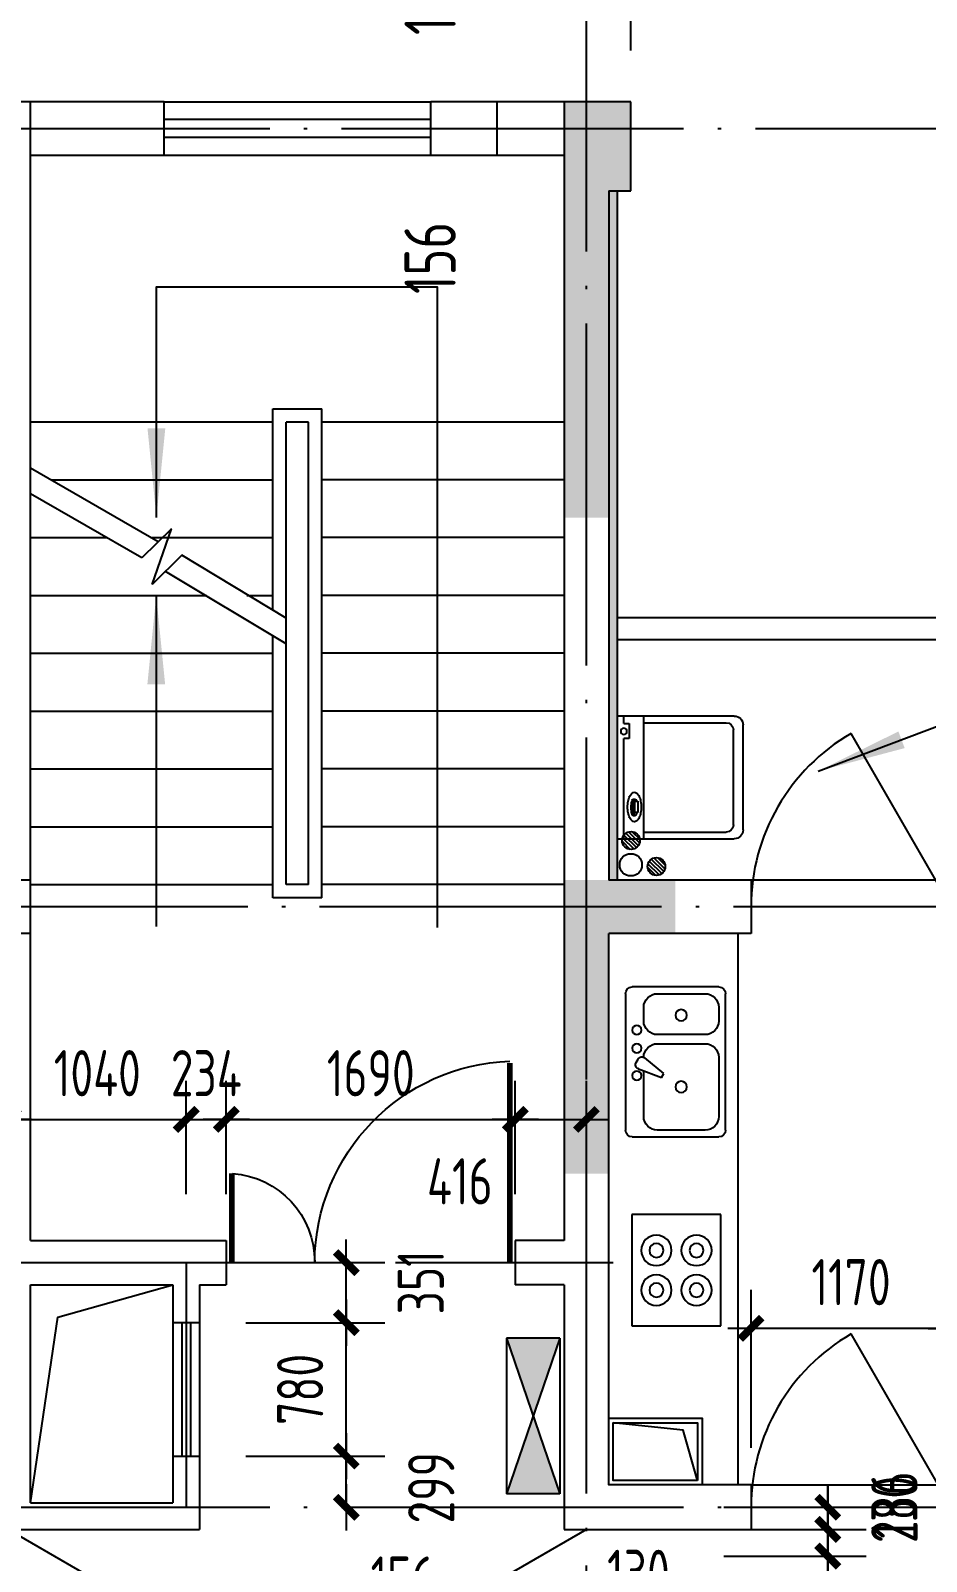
# Model space of a CAD drawing. Extents: x -726032 to 135930, y -151624 to 587044.
# Drawn here: x -559677 to -554440, y 563953 to 572902 of the extents above; entities that cross this region are included whole.
import ezdxf
from ezdxf.enums import TextEntityAlignment as Align

# ---------------------------------------------------------------- set-up
doc = ezdxf.new("R2010")
doc.units = 0
doc.header["$LTSCALE"] = 1000
doc.header["$MEASUREMENT"] = 0
doc.linetypes.add('DOTE', pattern=[2.42, 2, -0.2, 0.02, -0.2])
doc.layers.get('0').update_dxf_attribs({"linetype": 'CONTINUOUS'})
doc.layers.get('DEFPOINTS').update_dxf_attribs({"color": 1, "linetype": 'CONTINUOUS'})
for name, color, linetype in [('COLUMN', 170, 'CONTINUOUS'), ('DOTE', 8, 'DOTE'), ('GROUND', 45, 'CONTINUOUS'), ('JIAJU', 252, 'CONTINUOUS'), ('LVTRY', 6, 'CONTINUOUS'), ('PUB_DIM', 245, 'CONTINUOUS'), ('ROOF', 4, 'CONTINUOUS'), ('STAIR', 42, 'CONTINUOUS'), ('TOTHER', 7, 'CONTINUOUS'), ('WALL', 255, 'CONTINUOUS'), ('WINDOW', 155, 'CONTINUOUS'), ('WINDOW_TEXT', 7, 'CONTINUOUS'), ('雨水管', 20, 'CONTINUOUS')]:
    doc.layers.add(name, color=color, linetype=linetype)
doc.styles.add('DIM_FONT', font='isocp.shx', dxfattribs={"width": 0.8})
doc.styles.add('SIMPLEX', font='SIMPLEX.SHX')
doc.dimstyles.new('AXIS', dxfattribs={"dimtxt": 300, "dimasz": 1, "dimexe": 250, "dimexo": 300, "dimgap": 150, "dimtad": 1, "dimdec": 0, "dimzin": 0, "dimdsep": 46, "dimtxsty": 'DIM_FONT', "dimcen": 0.09, "dimse1": 1, "dimse2": 1, "dimclrt": 142, "dimadec": 0, "dimazin": 0, "dimtfac": 1, "dimtdec": 0, "dimtix": 1, "dimtmove": 2, "dimatfit": 3, "dimfxl": 1, "dimtolj": 1, "dimtzin": 0, "dimarcsym": 0})
doc.dimstyles.new('DIMA', dxfattribs={"dimtxt": 300, "dimasz": 1, "dimexe": 250, "dimexo": 300, "dimgap": 150, "dimtad": 1, "dimdec": 0, "dimzin": 0, "dimdsep": 46, "dimtxsty": 'DIM_FONT', "dimcen": 0.09, "dimse1": 1, "dimclrt": 142, "dimadec": 0, "dimazin": 0, "dimtfac": 1, "dimtdec": 0, "dimtix": 1, "dimtmove": 2, "dimatfit": 3, "dimfxl": 1, "dimtolj": 1, "dimtzin": 0, "dimarcsym": 0})
doc.dimstyles.new('DIMN', dxfattribs={"dimtxt": 300, "dimasz": 1, "dimexe": 250, "dimexo": 300, "dimgap": 150, "dimtad": 1, "dimdec": 0, "dimzin": 0, "dimdsep": 46, "dimtxsty": 'DIM_FONT', "dimcen": 0.09, "dimclrt": 142, "dimadec": 0, "dimazin": 0, "dimtfac": 1, "dimtdec": 0, "dimtix": 1, "dimtmove": 2, "dimatfit": 3, "dimfxl": 1, "dimtolj": 1, "dimtzin": 0, "dimarcsym": 0})

# ---------------------------------------------------------------- blocks, each defined once
blk = doc.blocks.new('_DBLK')
blk.add_line((-0.5, 0), (0, -0.866))
blk.add_arc((-0.5, 0), 1, 300, 0)
at = {"layer": 'WINDOW_TEXT', "style": 'SIMPLEX', "flags": 9}
blk.add_attdef('A', text='', height=1, dxfattribs=at).set_placement((0, 1.5), align=Align.MIDDLE)
blk = doc.blocks.new('_DIMX')
blk.add_line((-150, 0), (150, 0))
at = {"const_width": 50}
blk.add_lwpolyline([(-70, -70), (70, 70)], dxfattribs=at)
blk = doc.blocks.new('*D1728')
at = {"layer": 'DEFPOINTS', "color": 0, "transparency": 16777216}
for p in [(-555893.2, 564269.5), (-555016.5, 564269.5), (-555893.2, 563983.5)]:
    blk.add_point(p, dxfattribs=at)
at = {"layer": 'PUB_DIM', "color": 0, "lineweight": -2, "transparency": 16777216}
for p, q in [((-555623.2, 564269.5), (-554791.5, 564269.5)), ((-555016.5, 563984.4), (-555016.5, 564268.6))]:
    blk.add_line(p, q, dxfattribs=at)
at = {"layer": 'PUB_DIM', "color": 0, "lineweight": -2, "transparency": 16777216, "xscale": 0.9, "yscale": 0.9, "zscale": 0.9}
for p, rotation in [((-555016.5, 564269.5), 90), ((-555016.5, 563983.5), 270)]:
    blk.add_blockref('_DIMX', p, dxfattribs=dict(at, rotation=rotation))
at = {"layer": 'PUB_DIM', "color": 142, "transparency": 16777216, "insert": (-554626.5, 564269.5), "char_height": 270, "attachment_point": 5, "rotation": 90, "style": 'DIM_FONT'}
blk.add_mtext('\\A1;286', dxfattribs=at)
blk = doc.blocks.new('*D1729')
at = {"layer": 'DEFPOINTS', "color": 0, "transparency": 16777216}
for p in [(-555893.2, 564269.5), (-555016.5, 564269.5), (-555893.2, 564139.5)]:
    blk.add_point(p, dxfattribs=at)
at = {"layer": 'PUB_DIM', "color": 0, "lineweight": -2, "transparency": 16777216}
for p, q in [((-555623.2, 564269.5), (-554791.5, 564269.5)), ((-555016.5, 564270.4), (-555016.5, 564271.3)), ((-555016.5, 564139.5), (-555016.5, 564269.5)), ((-555016.5, 564138.6), (-555016.5, 564137.7))]:
    blk.add_line(p, q, dxfattribs=at)
at = {"layer": 'PUB_DIM', "color": 0, "lineweight": -2, "transparency": 16777216, "xscale": 0.9, "yscale": 0.9, "zscale": 0.9}
for p, rotation in [((-555016.5, 564269.5), 270), ((-555016.5, 564139.5), 90)]:
    blk.add_blockref('_DIMX', p, dxfattribs=dict(at, rotation=rotation))
at = {"layer": 'PUB_DIM', "color": 142, "transparency": 16777216, "insert": (-554626.5, 564269.5), "char_height": 270, "attachment_point": 5, "rotation": 90, "style": 'DIM_FONT'}
blk.add_mtext('\\A1;130', dxfattribs=at)
blk = doc.blocks.new('*D1732')
at = {"layer": 'DEFPOINTS', "color": 0, "transparency": 16777216}
for p in [(-555464.9, 565315.3), (-555464.9, 564345.9), (-554294.9, 564345.9)]:
    blk.add_point(p, dxfattribs=at)
at = {"layer": 'PUB_DIM', "color": 0, "lineweight": -2, "transparency": 16777216}
for p, q in [((-555464.9, 564615.9), (-555464.9, 565540.3)), ((-554295.8, 565315.3), (-555464, 565315.3))]:
    blk.add_line(p, q, dxfattribs=at)
at = {"layer": 'PUB_DIM', "color": 0, "lineweight": -2, "transparency": 16777216, "xscale": 0.9, "yscale": 0.9, "zscale": 0.9, "rotation": 180}
blk.add_blockref('_DIMX', (-555464.9, 565315.3), dxfattribs=at)
at = {"layer": 'PUB_DIM', "color": 0, "lineweight": -2, "transparency": 16777216, "xscale": 0.9, "yscale": 0.9, "zscale": 0.9}
blk.add_blockref('_DIMX', (-554294.9, 565315.3), dxfattribs=at)
at = {"layer": 'PUB_DIM', "color": 142, "transparency": 16777216, "insert": (-554879.9, 565585.3), "char_height": 270, "attachment_point": 5, "style": 'DIM_FONT'}
blk.add_mtext('\\A1;1170', dxfattribs=at)
blk = doc.blocks.new('M_E29JIV')
at = {"color": 0, "linetype": 'ByBlock'}
for p, q in [((0, -306.8), (0, 306.8)), ((30.7, 337.5), (419.3, 337.5)), ((358, 306.8), (143.2, 306.8)), ((450, 306.8), (450, -306.8)), ((81.8, 245.5), (81.8, 40)), ((419.3, -20.5), (419.3, 245.5)), ((58.9, 31.4), (162.5, 70.2)), ((162.5, 70.2), (172.8, 52.5)), ((48.4, 2), (56.6, -12.3)), ((172.8, 52.5), (87.3, -17.8)), ((143.2, -81.8), (358, -81.8)), ((358, -122.7), (143.2, -122.7)), ((81.8, -184.1), (81.8, -245.5)), ((419.3, -245.5), (419.3, -184.1)), ((419.3, -337.5), (30.7, -337.5)), ((143.2, -306.8), (358, -306.8))]:
    blk.add_line(p, q, dxfattribs=at)
for centre, radius in [((250.6, 112.5), 25.6), ((51.1, 61.4), 20.5), ((51.1, -61.4), 20.5), ((51.1, -143.2), 20.5), ((250.6, -209.7), 25.6)]:
    blk.add_circle(centre, radius, dxfattribs=at)
for centre, radius, start, end in [((30.7, 306.8), 30.7, 90, 180), ((143.2, 245.5), 61.4, 90, 180), ((358, 245.5), 61.4, 0, 90), ((419.3, 306.8), 30.7, 0, 90), ((66.1, 12.3), 20.5, 110.53768, 210), ((74.3, -2), 20.5, 210, 309.46232), ((143.2, -20.5), 61.4, 180, 270), ((358, -20.5), 61.4, 270, 0), ((143.2, -184.1), 61.4, 90, 180), ((358, -184.1), 61.4, 0, 90), ((143.2, -245.5), 61.4, 180, 270), ((358, -245.5), 61.4, 270, 0), ((30.7, -306.8), 30.7, 180, 270), ((419.3, -306.8), 30.7, 270, 0)]:
    blk.add_arc(centre, radius, start, end, dxfattribs=at)
at = {"style": 'DIM_FONT', "width": 0.8, "flags": 9}
for tag in ['XSIZE', 'YSIZE']:
    blk.add_attdef(tag, (0, 0), '', height=0.5, dxfattribs=at)
blk = doc.blocks.new('M_E21')
for p, q in [((-250.1, 0), (250.1, 0)), ((-250.1, -400.1), (-250.1, 0)), ((250.1, 0), (250.1, -400.1)), ((250.1, -400.1), (-250.1, -400.1))]:
    blk.add_line(p, q)
at = {"layer": 'TOTHER', "linetype": 'Continuous'}
for centre, radius in [((-89.3, -109.8), 68.5), ((89.3, -109.8), 68.5), ((-89.3, -109.8), 31.6), ((89.3, -109.8), 31.6), ((-89.3, -290.2), 68.5), ((-89.3, -290.2), 31.6), ((89.3, -290.2), 68.5), ((89.3, -290.2), 31.6)]:
    blk.add_circle(centre, radius, dxfattribs=at)
at = {"width": 0.8, "flags": 9}
for tag in ['XSIZE', 'YSIZE']:
    blk.add_attdef(tag, (0, 0), '', height=0.5, dxfattribs=at)
blk = doc.blocks.new('M_E20')
for p, q in [((345, 0), (-345, 0)), ((-302.4, -35.8), (-345, -35.8)), ((-302.4, -35), (-302.4, -65.6)), ((-302.4, -65.6), (-219.3, -65.6)), ((-219.3, -65.6), (-219.3, -35)), ((345, -35.8), (-219.3, -35.8)), ((-307.3, -144.3), (-307.3, -611)), ((123, -86.9), (123.1, -98.6)), ((133.5, -96.3), (133.5, -112.9)), ((198.1, -96.3), (133.5, -96.3)), ((133.5, -112.9), (198.1, -112.9)), ((198.1, -112.9), (198.1, -96.3)), ((214.8, -88), (214.8, -98.5)), ((307.3, -144.3), (307.3, -611)), ((267.3, -651), (-267.3, -651))]:
    blk.add_line(p, q)
blk.add_lwpolyline([(83.3, -94.4, 0.185158), (88.2, -107.2, 0.102042), (107.7, -121.5, 0.060862), (132.7, -129.5, 0.047173), (166.5, -132.7, 0.047173), (200.2, -129.5, 0.060862), (225.3, -121.5, 0.102042), (244.7, -107.2, 0.185158), (249.6, -94.4, 0.185158), (244.7, -81.7, 0.102042), (225.3, -67.3, 0.060862), (200.2, -59.3, 0.047173), (166.5, -56.1, 0.047173), (132.7, -59.3, 0.060862), (107.7, -67.3, 0.102042), (88.2, -81.7, 0.185158)], format="xyb", close=True)
for points in [[(214.8, -88, 0.259034), (212.9, -84.6, 0.076276), (201.4, -79.7, 0.036515), (187.8, -77.2, 0.026615), (169, -76.2, 0.026615), (150.1, -77.2, 0.036515), (136.6, -79.7, 0.076276), (125, -84.6, 0.259034), (123.1, -88, 0.078462), (123.3, -89.3, 0.056762)], [(214.8, -98.5, 0.259034), (212.9, -95.1, 0.076276), (201.4, -90.2, 0.036515), (187.8, -87.7, 0.026615), (169, -86.7, 0.026615), (150.1, -87.7, 0.036515), (136.6, -90.2, 0.076276), (125, -95.1, 0.259034), (123.1, -98.5, 0.259034), (125, -102, 0.056762), (133.5, -106, 0.036515)], [(198.1, -107.7, 0.008736), (201.4, -106.9, 0.076276), (212.9, -102, 0.259034), (214.8, -98.5, 0.259034)]]:
    blk.add_lwpolyline(points, format="xyb")
blk.add_circle((-258.7, -35), 17.5)
for centre, start, end in [((-267.3, -611), 180, 270), ((267.3, -611), 270, 0)]:
    blk.add_arc(centre, 40, start, end)
at = {"layer": 'TOTHER', "linetype": 'Continuous'}
for p, q in [((-345, -655.8), (-345, 0)), ((345, 0), (345, -655.8)), ((-345, -144.7), (345, -144.7)), ((295, -705.8), (-295, -705.8))]:
    blk.add_line(p, q, dxfattribs=at)
for centre, start, end in [((-295, -655.8), 180, 270), ((295, -655.8), 270, 0)]:
    blk.add_arc(centre, 50, start, end, dxfattribs=at)
at = {"width": 0.8, "flags": 9}
for tag in ['XSIZE', 'YSIZE']:
    blk.add_attdef(tag, (0, 0), '', height=0.5, dxfattribs=at)
blk = doc.blocks.new('*D2049')
at = {"layer": 'DEFPOINTS', "color": 0, "transparency": 16777216}
for p in [(-555893.2, 563983.5), (-555016.5, 563983.5), (-555893.2, 562683.5)]:
    blk.add_point(p, dxfattribs=at)
at = {"layer": 'PUB_DIM', "color": 0, "lineweight": -2, "transparency": 16777216}
for p, q in [((-555623.2, 563983.5), (-554791.5, 563983.5)), ((-555016.5, 562684.4), (-555016.5, 563982.6))]:
    blk.add_line(p, q, dxfattribs=at)
at = {"layer": 'PUB_DIM', "color": 0, "lineweight": -2, "transparency": 16777216, "xscale": 0.9, "yscale": 0.9, "zscale": 0.9}
for p, rotation in [((-555016.5, 563983.5), 90), ((-555016.5, 562683.5), 270)]:
    blk.add_blockref('_DIMX', p, dxfattribs=dict(at, rotation=rotation))
at = {"layer": 'PUB_DIM', "color": 142, "transparency": 16777216, "insert": (-555286.5, 563333.5), "char_height": 270, "attachment_point": 5, "rotation": 90, "style": 'DIM_FONT'}
blk.add_mtext('\\A1;1300', dxfattribs=at)
blk = doc.blocks.new('*D2050')
at = {"layer": 'DEFPOINTS', "color": 0, "transparency": 16777216}
for p in [(-555893.2, 564139.5), (-555016.5, 564139.5), (-555893.2, 562839.5)]:
    blk.add_point(p, dxfattribs=at)
at = {"layer": 'PUB_DIM', "color": 0, "lineweight": -2, "transparency": 16777216}
for p, q in [((-555623.2, 564139.5), (-554791.5, 564139.5)), ((-555016.5, 562840.4), (-555016.5, 564138.6))]:
    blk.add_line(p, q, dxfattribs=at)
at = {"layer": 'PUB_DIM', "color": 0, "lineweight": -2, "transparency": 16777216, "xscale": 0.9, "yscale": 0.9, "zscale": 0.9}
for p, rotation in [((-555016.5, 564139.5), 90), ((-555016.5, 562839.5), 270)]:
    blk.add_blockref('_DIMX', p, dxfattribs=dict(at, rotation=rotation))
at = {"layer": 'PUB_DIM', "color": 142, "transparency": 16777216, "insert": (-555286.5, 563489.5), "char_height": 270, "attachment_point": 5, "rotation": 90, "style": 'DIM_FONT'}
blk.add_mtext('\\A1;1300', dxfattribs=at)
blk = doc.blocks.new('*D2054')
at = {"layer": 'DEFPOINTS', "color": 0, "transparency": 16777216}
for p in [(-556842.9, 566536.8), (-558532.9, 565829.5), (-556842.9, 565829.5)]:
    blk.add_point(p, dxfattribs=at)
at = {"layer": 'PUB_DIM', "color": 0, "lineweight": -2, "transparency": 16777216}
for p, q in [((-556842.9, 566099.5), (-556842.9, 566761.8)), ((-558532, 566536.8), (-556843.8, 566536.8))]:
    blk.add_line(p, q, dxfattribs=at)
at = {"layer": 'PUB_DIM', "color": 0, "lineweight": -2, "transparency": 16777216, "xscale": 0.9, "yscale": 0.9, "zscale": 0.9, "rotation": 180}
blk.add_blockref('_DIMX', (-558532.9, 566536.8), dxfattribs=at)
at = {"layer": 'PUB_DIM', "color": 0, "lineweight": -2, "transparency": 16777216, "xscale": 0.9, "yscale": 0.9, "zscale": 0.9}
blk.add_blockref('_DIMX', (-556842.9, 566536.8), dxfattribs=at)
at = {"layer": 'PUB_DIM', "color": 142, "transparency": 16777216, "insert": (-557687.9, 566806.8), "char_height": 270, "attachment_point": 5, "style": 'DIM_FONT'}
blk.add_mtext('\\A1;1690', dxfattribs=at)
blk = doc.blocks.new('M_A17ORW')
at = {"const_width": 0.02}
for points in [[(-0.481, -0.0014), (-0.481, -0.3084)], [(0.481, 0.0014), (0.481, -0.6906)]]:
    blk.add_lwpolyline(points, dxfattribs=at)
for centre, radius, start, end in [((-0.5008, -0.0026), 0.3067, 274.2492, 0.2101), ((0.5046, 0.0019), 0.6987, 180.2762, 268.0603)]:
    blk.add_arc(centre, radius, start, end)
blk = doc.blocks.new('*D831')
at = {"layer": 'DEFPOINTS', "color": 0, "transparency": 16777216}
for p in [(-558532.9, 566536.8), (-558766.9, 565829.5), (-558532.9, 565829.5)]:
    blk.add_point(p, dxfattribs=at)
at = {"layer": 'PUB_DIM', "color": 0, "lineweight": -2, "transparency": 16777216}
for p, q in [((-558766.9, 566099.5), (-558766.9, 566761.8)), ((-558532.9, 566099.5), (-558532.9, 566761.8)), ((-558767.8, 566536.8), (-558768.7, 566536.8)), ((-558766.9, 566536.8), (-558532.9, 566536.8)), ((-558532, 566536.8), (-558531.1, 566536.8))]:
    blk.add_line(p, q, dxfattribs=at)
at = {"layer": 'PUB_DIM', "color": 0, "lineweight": -2, "transparency": 16777216, "xscale": 0.9, "yscale": 0.9, "zscale": 0.9}
blk.add_blockref('_DIMX', (-558766.9, 566536.8), dxfattribs=at)
at = {"layer": 'PUB_DIM', "color": 0, "lineweight": -2, "transparency": 16777216, "xscale": 0.9, "yscale": 0.9, "zscale": 0.9, "rotation": 180}
blk.add_blockref('_DIMX', (-558532.9, 566536.8), dxfattribs=at)
at = {"layer": 'PUB_DIM', "color": 142, "transparency": 16777216, "insert": (-558649.9, 566806.8), "char_height": 270, "attachment_point": 5, "style": 'DIM_FONT'}
blk.add_mtext('\\A1;234', dxfattribs=at)
blk = doc.blocks.new('*D2055')
at = {"layer": 'DEFPOINTS', "color": 0, "transparency": 16777216}
for p in [(-558766.9, 566536.8), (-559806.9, 565829.5), (-558766.9, 565829.5)]:
    blk.add_point(p, dxfattribs=at)
at = {"layer": 'PUB_DIM', "color": 0, "lineweight": -2, "transparency": 16777216}
for p, q in [((-558766.9, 566099.5), (-558766.9, 566761.8)), ((-559806, 566536.8), (-558767.8, 566536.8))]:
    blk.add_line(p, q, dxfattribs=at)
at = {"layer": 'PUB_DIM', "color": 0, "lineweight": -2, "transparency": 16777216, "xscale": 0.9, "yscale": 0.9, "zscale": 0.9, "rotation": 180}
blk.add_blockref('_DIMX', (-559806.9, 566536.8), dxfattribs=at)
at = {"layer": 'PUB_DIM', "color": 0, "lineweight": -2, "transparency": 16777216, "xscale": 0.9, "yscale": 0.9, "zscale": 0.9}
blk.add_blockref('_DIMX', (-558766.9, 566536.8), dxfattribs=at)
at = {"layer": 'PUB_DIM', "color": 142, "transparency": 16777216, "insert": (-559286.9, 566806.8), "char_height": 270, "attachment_point": 5, "style": 'DIM_FONT'}
blk.add_mtext('\\A1;1040', dxfattribs=at)
blk = doc.blocks.new('_ARROW')
blk.add_solid([(0, 0), (-1, 0.1), (-1, -0.1)])
blk = doc.blocks.new('*D2056')
at = {"layer": 'DEFPOINTS', "color": 0, "transparency": 16777216}
for p in [(-558688.9, 564568.4), (-557831.1, 564568.4), (-558688.9, 564269.4)]:
    blk.add_point(p, dxfattribs=at)
at = {"layer": 'PUB_DIM', "color": 0, "lineweight": -2, "transparency": 16777216}
for p, q in [((-558418.9, 564568.4), (-557606.1, 564568.4)), ((-557831.1, 564270.3), (-557831.1, 564567.5))]:
    blk.add_line(p, q, dxfattribs=at)
at = {"layer": 'PUB_DIM', "color": 0, "lineweight": -2, "transparency": 16777216, "xscale": 0.9, "yscale": 0.9, "zscale": 0.9}
for p, rotation in [((-557831.1, 564568.4), 90), ((-557831.1, 564269.4), 270)]:
    blk.add_blockref('_DIMX', p, dxfattribs=dict(at, rotation=rotation))
at = {"layer": 'PUB_DIM', "color": 142, "transparency": 16777216, "insert": (-557334.7, 564383.4), "char_height": 270, "attachment_point": 5, "rotation": 90, "style": 'DIM_FONT'}
blk.add_mtext('\\A1;299', dxfattribs=at)
blk = doc.blocks.new('*D834')
at = {"layer": 'DEFPOINTS', "color": 0, "transparency": 16777216}
for p in [(-557245.9, 563495.9), (-557401.9, 562859.4), (-557245.9, 562859.4)]:
    blk.add_point(p, dxfattribs=at)
at = {"layer": 'PUB_DIM', "color": 0, "lineweight": -2, "transparency": 16777216}
for p, q in [((-557401.9, 563129.4), (-557401.9, 563720.9)), ((-557245.9, 563129.4), (-557245.9, 563720.9)), ((-557402.8, 563495.9), (-557403.7, 563495.9)), ((-557401.9, 563495.9), (-557245.9, 563495.9)), ((-557245, 563495.9), (-557244.1, 563495.9))]:
    blk.add_line(p, q, dxfattribs=at)
at = {"layer": 'PUB_DIM', "color": 0, "lineweight": -2, "transparency": 16777216, "xscale": 0.9, "yscale": 0.9, "zscale": 0.9}
blk.add_blockref('_DIMX', (-557401.9, 563495.9), dxfattribs=at)
at = {"layer": 'PUB_DIM', "color": 0, "lineweight": -2, "transparency": 16777216, "xscale": 0.9, "yscale": 0.9, "zscale": 0.9, "rotation": 180}
blk.add_blockref('_DIMX', (-557245.9, 563495.9), dxfattribs=at)
at = {"layer": 'PUB_DIM', "color": 142, "transparency": 16777216, "insert": (-557499.6, 563846.9), "char_height": 270, "attachment_point": 5, "style": 'DIM_FONT'}
blk.add_mtext('\\A1;156', dxfattribs=at)
blk = doc.blocks.new('*D2072')
at = {"layer": 'DEFPOINTS', "color": 0, "transparency": 16777216}
for p in [(-558688.9, 565699.4), (-557831.1, 565699.4), (-558688.9, 565348.4)]:
    blk.add_point(p, dxfattribs=at)
at = {"layer": 'PUB_DIM', "color": 0, "lineweight": -2, "transparency": 16777216}
for p, q in [((-558418.9, 565699.4), (-557606.1, 565699.4)), ((-557831.1, 565349.3), (-557831.1, 565698.5))]:
    blk.add_line(p, q, dxfattribs=at)
at = {"layer": 'PUB_DIM', "color": 0, "lineweight": -2, "transparency": 16777216, "xscale": 0.9, "yscale": 0.9, "zscale": 0.9}
for p, rotation in [((-557831.1, 565699.4), 90), ((-557831.1, 565348.4), 270)]:
    blk.add_blockref('_DIMX', p, dxfattribs=dict(at, rotation=rotation))
at = {"layer": 'PUB_DIM', "color": 142, "transparency": 16777216, "insert": (-557395.6, 565584.5), "char_height": 270, "attachment_point": 5, "rotation": 90, "style": 'DIM_FONT'}
blk.add_mtext('\\A1;351', dxfattribs=at)
blk = doc.blocks.new('*D2075')
at = {"layer": 'DEFPOINTS', "color": 0, "transparency": 16777216}
for p in [(-558688.9, 565348.4), (-557831.1, 565348.4), (-558688.9, 564568.4)]:
    blk.add_point(p, dxfattribs=at)
at = {"layer": 'PUB_DIM', "color": 0, "lineweight": -2, "transparency": 16777216}
for p, q in [((-558418.9, 565348.4), (-557606.1, 565348.4)), ((-557831.1, 564569.3), (-557831.1, 565347.5))]:
    blk.add_line(p, q, dxfattribs=at)
at = {"layer": 'PUB_DIM', "color": 0, "lineweight": -2, "transparency": 16777216, "xscale": 0.9, "yscale": 0.9, "zscale": 0.9}
for p, rotation in [((-557831.1, 565348.4), 90), ((-557831.1, 564568.4), 270)]:
    blk.add_blockref('_DIMX', p, dxfattribs=dict(at, rotation=rotation))
at = {"layer": 'PUB_DIM', "color": 142, "transparency": 16777216, "insert": (-558101.1, 564958.4), "char_height": 270, "attachment_point": 5, "rotation": 90, "style": 'DIM_FONT'}
blk.add_mtext('\\A1;780', dxfattribs=at)
blk = doc.blocks.new('51103111123616')
for p, q in [((-300, 60), (300, 60)), ((-300, 19.8), (300, 19.8)), ((-300, -19.8), (300, -19.8)), ((-300, -60), (300, -60))]:
    blk.add_line(p, q)
at = {"style": 'SIMPLEX', "flags": 9}
blk.add_attdef('A', text='', height=1, dxfattribs=at).set_placement((0, 0), align=Align.MIDDLE)
blk = doc.blocks.new('A$C5371541F')
at = {"layer": 'JIAJU'}
h = blk.add_hatch(color=256, dxfattribs=at)
h.paths.add_polyline_path([(0, 700), (120, 350), (240, 700)])
h.paths.add_polyline_path([(0, 0), (240, 0), (120, 350)])
for p, q in [((0, 700), (0, 0)), ((240, 700), (0, 0)), ((240, 700), (0, 700)), ((0, 700), (240, 0)), ((240, 700), (240, 0)), ((240, 0), (0, 0))]:
    blk.add_line(p, q, dxfattribs=at)
blk = doc.blocks.new('*D2077')
at = {"layer": 'DEFPOINTS', "color": 0, "transparency": 16777216}
for p in [(-556426.9, 566536.8), (-556842.9, 565829.5), (-556426.9, 565829.5)]:
    blk.add_point(p, dxfattribs=at)
at = {"layer": 'PUB_DIM', "color": 0, "lineweight": -2, "transparency": 16777216}
for p, q in [((-556426.9, 566099.5), (-556426.9, 566761.8)), ((-556842, 566536.8), (-556427.8, 566536.8))]:
    blk.add_line(p, q, dxfattribs=at)
at = {"layer": 'PUB_DIM', "color": 0, "lineweight": -2, "transparency": 16777216, "xscale": 0.9, "yscale": 0.9, "zscale": 0.9, "rotation": 180}
blk.add_blockref('_DIMX', (-556842.9, 566536.8), dxfattribs=at)
at = {"layer": 'PUB_DIM', "color": 0, "lineweight": -2, "transparency": 16777216, "xscale": 0.9, "yscale": 0.9, "zscale": 0.9}
blk.add_blockref('_DIMX', (-556426.9, 566536.8), dxfattribs=at)
at = {"layer": 'PUB_DIM', "color": 142, "transparency": 16777216, "insert": (-557167.4, 566174.7), "char_height": 270, "attachment_point": 5, "style": 'DIM_FONT'}
blk.add_mtext('\\A1;416', dxfattribs=at)
blk = doc.blocks.new('*D2078')
at = {"layer": 'DEFPOINTS', "color": 0, "transparency": 16777216}
for p in [(-556426.9, 563495.9), (-556556.9, 562859.4), (-556426.9, 562859.4)]:
    blk.add_point(p, dxfattribs=at)
at = {"layer": 'PUB_DIM', "color": 0, "lineweight": -2, "transparency": 16777216}
for p, q in [((-556426.9, 563129.4), (-556426.9, 563720.9)), ((-556557.8, 563495.9), (-556558.7, 563495.9)), ((-556556.9, 563495.9), (-556426.9, 563495.9)), ((-556426, 563495.9), (-556425.1, 563495.9))]:
    blk.add_line(p, q, dxfattribs=at)
at = {"layer": 'PUB_DIM', "color": 0, "lineweight": -2, "transparency": 16777216, "xscale": 0.9, "yscale": 0.9, "zscale": 0.9}
blk.add_blockref('_DIMX', (-556556.9, 563495.9), dxfattribs=at)
at = {"layer": 'PUB_DIM', "color": 0, "lineweight": -2, "transparency": 16777216, "xscale": 0.9, "yscale": 0.9, "zscale": 0.9, "rotation": 180}
blk.add_blockref('_DIMX', (-556426.9, 563495.9), dxfattribs=at)
at = {"layer": 'PUB_DIM', "color": 142, "transparency": 16777216, "insert": (-556123.1, 563885.9), "char_height": 270, "attachment_point": 5, "style": 'DIM_FONT'}
blk.add_mtext('\\A1;130', dxfattribs=at)
blk = doc.blocks.new('_WBLK')
for p, q in [((-0.5, 0.5), (0.5, 0.5)), ((0.5, 0.1667), (-0.5, 0.1667)), ((0.5, -0.1667), (-0.5, -0.1667)), ((-0.5, -0.5), (0.5, -0.5))]:
    blk.add_line(p, q)
at = {"layer": 'WINDOW_TEXT', "style": 'SIMPLEX', "flags": 9}
blk.add_attdef('A', text='', height=1, dxfattribs=at).set_placement((0, 1.5), align=Align.MIDDLE)
blk = doc.blocks.new('*D849')
at = {"layer": 'DEFPOINTS', "color": 0, "transparency": 16777216}
for p in [(-559806.9, 573680.2), (-560066.9, 572485.5), (-559806.9, 572485.5)]:
    blk.add_point(p, dxfattribs=at)
at = {"layer": 'PUB_DIM', "color": 0, "lineweight": -2, "transparency": 16777216}
for p, q in [((-560066.9, 572785.5), (-560066.9, 573930.2)), ((-559806.9, 572785.5), (-559806.9, 573930.2)), ((-560067.9, 573680.2), (-560068.9, 573680.2)), ((-560066.9, 573680.2), (-559806.9, 573680.2)), ((-559805.9, 573680.2), (-559804.9, 573680.2))]:
    blk.add_line(p, q, dxfattribs=at)
at = {"layer": 'PUB_DIM', "color": 0, "transparency": 16777216}
for points in [[(-560067.9, 573680.3), (-560067.9, 573680), (-560066.9, 573680.2)], [(-559805.9, 573680.3), (-559805.9, 573680), (-559806.9, 573680.2)]]:
    blk.add_solid(points, dxfattribs=at)
at = {"layer": 'PUB_DIM', "color": 142, "transparency": 16777216, "insert": (-559890.9, 574194.8), "char_height": 300, "attachment_point": 5, "style": 'DIM_FONT'}
blk.add_mtext('\\A1;260', dxfattribs=at)
blk = doc.blocks.new('*D3272')
at = {"layer": 'DEFPOINTS', "color": 0, "transparency": 16777216}
for p in [(-555651.1, 572329.5), (-556951.1, 572173.5), (-555651.1, 572173.5)]:
    blk.add_point(p, dxfattribs=at)
at = {"layer": 'PUB_DIM', "color": 0, "lineweight": -2, "transparency": 16777216}
for p, q in [((-556951.1, 572330.5), (-556951.1, 572331.5)), ((-556951.1, 572329.5), (-556951.1, 572173.5)), ((-556951.1, 572172.5), (-556951.1, 572171.5))]:
    blk.add_line(p, q, dxfattribs=at)
at = {"layer": 'PUB_DIM', "color": 0, "transparency": 16777216}
for points in [[(-556951.2, 572330.5), (-556950.9, 572330.5), (-556951.1, 572329.5)], [(-556951.2, 572172.5), (-556950.9, 572172.5), (-556951.1, 572173.5)]]:
    blk.add_solid(points, dxfattribs=at)
at = {"layer": 'PUB_DIM', "color": 142, "transparency": 16777216, "insert": (-557341.1, 571572.7), "char_height": 300, "attachment_point": 5, "rotation": 90, "style": 'DIM_FONT'}
blk.add_mtext('\\A1;156', dxfattribs=at)
blk = doc.blocks.new('*D3273')
at = {"layer": 'DEFPOINTS', "color": 0, "transparency": 16777216}
for p in [(-555651.1, 572485.5), (-556951.1, 572329.5), (-555651.1, 572329.5)]:
    blk.add_point(p, dxfattribs=at)
at = {"layer": 'PUB_DIM', "color": 0, "lineweight": -2, "transparency": 16777216}
for p, q in [((-556951.1, 572486.5), (-556951.1, 572487.5)), ((-556951.1, 572485.5), (-556951.1, 572329.5)), ((-556951.1, 572328.5), (-556951.1, 572327.5))]:
    blk.add_line(p, q, dxfattribs=at)
at = {"layer": 'PUB_DIM', "color": 0, "transparency": 16777216}
for points in [[(-556951.2, 572486.5), (-556950.9, 572486.5), (-556951.1, 572485.5)], [(-556951.2, 572328.5), (-556950.9, 572328.5), (-556951.1, 572329.5)]]:
    blk.add_solid(points, dxfattribs=at)
at = {"layer": 'PUB_DIM', "color": 142, "transparency": 16777216, "insert": (-557341.1, 573086.3), "char_height": 300, "attachment_point": 5, "rotation": 90, "style": 'DIM_FONT'}
blk.add_mtext('\\A1;156', dxfattribs=at)
blk = doc.blocks.new('*D851')
at = {"layer": 'DEFPOINTS', "color": 0, "transparency": 16777216}
for p in [(-556426.9, 573680.2), (-556426.9, 572485.5), (-556166.9, 572485.5)]:
    blk.add_point(p, dxfattribs=at)
at = {"layer": 'PUB_DIM', "color": 0, "lineweight": -2, "transparency": 16777216}
for p, q in [((-556426.9, 572785.5), (-556426.9, 573930.2)), ((-556166.9, 572785.5), (-556166.9, 573930.2)), ((-556427.9, 573680.2), (-556428.9, 573680.2)), ((-556166.9, 573680.2), (-556426.9, 573680.2)), ((-556165.9, 573680.2), (-556164.9, 573680.2))]:
    blk.add_line(p, q, dxfattribs=at)
at = {"layer": 'PUB_DIM', "color": 0, "transparency": 16777216}
for points in [[(-556427.9, 573680.3), (-556427.9, 573680), (-556426.9, 573680.2)], [(-556165.9, 573680.3), (-556165.9, 573680), (-556166.9, 573680.2)]]:
    blk.add_solid(points, dxfattribs=at)
at = {"layer": 'PUB_DIM', "color": 142, "transparency": 16777216, "insert": (-556342.8, 574194.8), "char_height": 300, "attachment_point": 5, "style": 'DIM_FONT'}
blk.add_mtext('\\A1;260', dxfattribs=at)

msp = doc.modelspace()

# ---------------------------------------------------------------- hatches: boundary and pattern name
at = {"layer": 'ROOF'}
h = msp.add_hatch(dxfattribs=at)
h.set_pattern_fill('DOTS', color=256, scale=390, style=0)
h.set_pattern_definition([(180, (-542946.77, 158961.31), (-12.1875, 24.375), [0, -24.375])])
h.paths.add_polyline_path([(-556244.9, 567935.5), (-556296.9, 567935.5), (-556296.9, 571965.5), (-556244.9, 571965.5)])
at = {"layer": '雨水管'}
h = msp.add_hatch(dxfattribs=at)
h.set_pattern_fill('ANSI31', color=256, scale=130, style=0)
h.set_pattern_definition([(135, (-35410.655, 910198.765), (11.4904852, 11.4904852), [])])
h.paths.add_polyline_path([(-556218.5, 568167, 1), (-556114.5, 568167, 1)])
h = msp.add_hatch(dxfattribs=at)
h.set_pattern_fill('ANSI31', color=256, scale=130, style=0)
h.set_pattern_definition([(135, (-35262.343, 910046.808), (11.4904852, 11.4904852), [])])
h.paths.add_polyline_path([(-556070.1, 568015, 1), (-555966.1, 568015, 1)])

# ---------------------------------------------------------------- linework, layer by layer
at = {"layer": 'COLUMN'}
for points in [[(-556296.9, 570054.5), (-556556.9, 570054.5), (-556296.9, 571965.5), (-556556.9, 572485.5)], [(-556166.9, 572485.5), (-556166.9, 571965.5), (-556556.9, 572485.5), (-556296.9, 571965.5)], [(-555906.9, 567935.5), (-555906.9, 567623.5), (-556556.9, 567935.5), (-556296.9, 567623.5)], [(-556556.9, 567935.5), (-556556.9, 566219.5), (-556296.9, 567623.5), (-556296.9, 566219.5)]]:
    msp.add_solid(points, dxfattribs=at)
at = {"layer": 'DOTE'}
for p, q in [((-556426.9, 561929.5), (-556426.9, 574401.4)), ((-615939.2, 572329.5), (-546307.4, 572329.5)), ((-546307.4, 567779.5), (-615991.2, 567779.5)), ((-559962.9, 565699.5), (-556270.9, 565699.5)), ((-558766.9, 565699.5), (-558766.9, 564269.5)), ((-615939.2, 564269.5), (-546307.4, 564269.5))]:
    msp.add_line(p, q, dxfattribs=at)
at = {"layer": 'GROUND'}
for p, q in [((-554294.9, 567935.5), (-555464.9, 567935.5)), ((-555464.9, 564399.5), (-554294.9, 564399.5))]:
    msp.add_line(p, q, dxfattribs=at)
at = {"layer": 'LVTRY'}
msp.add_line((-555542.9, 567623.5), (-555542.9, 564399.5), dxfattribs=at)
for points in [[(-555750.9, 564399.5), (-556296.9, 564399.5), (-556296.9, 564789.5), (-555750.9, 564789.5)], [(-555776.9, 564425.5), (-556270.9, 564425.5), (-556270.9, 564763.5), (-555776.9, 564763.5)]]:
    msp.add_lwpolyline(points, close=True, dxfattribs=at)
msp.add_lwpolyline([(-555776.9, 564425.5), (-555861.5, 564720), (-556270.9, 564763.5)], dxfattribs=at)
at = {"layer": 'PUB_DIM'}
for points in [[(-558941.5, 570056.2), (-558941.5, 571403.2), (-557299.1, 571403.2), (-557299.1, 567659.1)], [(-558942.4, 569599.5), (-558942.4, 567664.9)]]:
    msp.add_lwpolyline(points, dxfattribs=at)
at = {"layer": 'ROOF'}
for p, q in [((-556244.9, 567935.5), (-556244.9, 571965.5)), ((-553592.9, 569469.5), (-556244.9, 569469.5)), ((-553592.9, 569339.5), (-556244.9, 569339.5))]:
    msp.add_line(p, q, dxfattribs=at)
msp.add_lwpolyline([(-559676.9, 564295.5), (-559517.4, 565380.9), (-558844.9, 565569.5)], dxfattribs=at)
at = {"layer": 'STAIR'}
for p, q in [((-558259.9, 569511.4), (-558259.9, 570691.5)), ((-558259.9, 570691.5), (-557973.9, 570691.5)), ((-557973.9, 567831.5), (-557973.9, 570691.5)), ((-558259.9, 570613.5), (-559676.9, 570613.5)), ((-558181.9, 567909.5), (-558181.9, 570613.5)), ((-558051.9, 570613.5), (-558181.9, 570613.5)), ((-558051.9, 567909.5), (-558051.9, 570613.5)), ((-556556.9, 570613.5), (-557973.9, 570613.5)), ((-558930.5, 569913.6), (-559676.9, 570344.5)), ((-559557.3, 570275.5), (-558259.9, 570275.5)), ((-556556.9, 570275.5), (-557973.9, 570275.5)), ((-559026.8, 569819.1), (-559676.9, 570194.4)), ((-558853.5, 569989.2), (-559026.8, 569819.1)), ((-558966.2, 569664), (-558853.5, 569989.2)), ((-559676.9, 569937.5), (-559231.8, 569937.5)), ((-558971.8, 569937.5), (-558259.9, 569937.5)), ((-556556.9, 569937.5), (-557973.9, 569937.5)), ((-558792.9, 569834.2), (-558966.2, 569664)), ((-558181.9, 569466.4), (-558792.9, 569834.2)), ((-558181.9, 569316.3), (-558889.2, 569739.6)), ((-559676.9, 569599.5), (-558646.4, 569599.5)), ((-558412.4, 569599.5), (-558259.9, 569599.5)), ((-556556.9, 569599.5), (-557973.9, 569599.5)), ((-558259.9, 567831.5), (-558259.9, 569361.3)), ((-559676.9, 569261.5), (-558259.9, 569261.5)), ((-556556.9, 569261.5), (-557973.9, 569261.5)), ((-559676.9, 568923.5), (-558259.9, 568923.5)), ((-556556.9, 568923.5), (-557973.9, 568923.5)), ((-559676.9, 568585.5), (-558259.9, 568585.5)), ((-556556.9, 568585.5), (-557973.9, 568585.5)), ((-559676.9, 568247.5), (-558259.9, 568247.5)), ((-556556.9, 568247.5), (-557973.9, 568247.5)), ((-559676.9, 567909.5), (-558259.9, 567909.5)), ((-558051.9, 567909.5), (-558181.9, 567909.5)), ((-556556.9, 567909.5), (-557973.9, 567909.5)), ((-557973.9, 567831.5), (-558259.9, 567831.5))]:
    msp.add_line(p, q, dxfattribs=at)
at = {"layer": 'WALL'}
for p, q in [((-558896.9, 572485.5), (-560066.9, 572485.5)), ((-559676.9, 565829.5), (-559676.9, 572485.5)), ((-558896.9, 572173.5), (-558896.9, 572485.5)), ((-557336.9, 572173.5), (-557336.9, 572485.5)), ((-556166.9, 572485.5), (-557336.9, 572485.5)), ((-556556.9, 572485.5), (-556556.9, 565829.5)), ((-556166.9, 571965.5), (-556166.9, 572485.5)), ((-559676.9, 572173.5), (-558896.9, 572173.5)), ((-557336.9, 572173.5), (-556556.9, 572173.5)), ((-556296.9, 571965.5), (-556296.9, 567935.5)), ((-556296.9, 571965.5), (-556166.9, 571965.5)), ((-559676.9, 567935.5), (-560768.9, 567935.5)), ((-555464.9, 567935.5), (-556296.9, 567935.5)), ((-555464.9, 567935.5), (-555464.9, 567623.5)), ((-559676.9, 567623.5), (-560768.9, 567623.5)), ((-555464.9, 567623.5), (-556296.9, 567623.5)), ((-556296.9, 564399.5), (-556296.9, 567623.5)), ((-559676.9, 565829.5), (-558532.9, 565829.5)), ((-558532.9, 565829.5), (-558532.9, 565569.5)), ((-556842.9, 565829.5), (-556842.9, 565569.5)), ((-556556.9, 565829.5), (-556842.9, 565829.5)), ((-559676.9, 565569.5), (-558844.9, 565569.5)), ((-559676.9, 564295.5), (-559676.9, 565569.5)), ((-558844.9, 565569.5), (-558844.9, 565348.5)), ((-558688.9, 565569.5), (-558688.9, 565348.5)), ((-558688.9, 565569.5), (-558532.9, 565569.5)), ((-556556.9, 565569.5), (-556842.9, 565569.5)), ((-556556.9, 565569.5), (-556556.9, 564139.5)), ((-558844.9, 565348.5), (-558688.9, 565348.5)), ((-558844.9, 564568.5), (-558688.9, 564568.5)), ((-558844.9, 564568.5), (-558844.9, 564295.5)), ((-558688.9, 564568.5), (-558688.9, 564139.5)), ((-555464.9, 564399.5), (-556296.9, 564399.5)), ((-555464.9, 564399.5), (-555464.9, 564139.5)), ((-559676.9, 564295.5), (-558844.9, 564295.5)), ((-560768.9, 564139.5), (-558688.9, 564139.5)), ((-556556.9, 564139.5), (-555464.9, 564139.5))]:
    msp.add_line(p, q, dxfattribs=at)
at = {"layer": '雨水管'}
msp.add_lwpolyline([(-555071.7, 568573.1), (-554126.2, 568928.2)], dxfattribs=at)
for centre, radius in [((-556166.5, 568167), 52), ((-556167.5, 568024.8), 65), ((-556018.1, 568015), 52)]:
    msp.add_circle(centre, radius, dxfattribs=at)

# ---------------------------------------------------------------- block references
at = {"layer": 'JIAJU', "xscale": 1.299999999999272, "yscale": 1.299999999999272, "zscale": 1.299999999999272}
msp.add_blockref('A$C5371541F', (-556894.9, 564347.5), dxfattribs=at)
at = {"layer": 'LVTRY'}
for name, p, xscale, yscale, zscale, rotation in [('M_E20', (-556244.9, 568536), -1.039999999993597, 1.039999999993597, 1.04, 90), ('M_E29JIV', (-556198.9, 566872.7), -1.299999999999272, 1.30000000000291, 1.3, 180), ('M_E21', (-556161, 565654.9), -1.30000000000291, 1.30000000000291, 1.3, 90)]:
    msp.add_blockref(name, p, dxfattribs=dict(at, xscale=xscale, yscale=yscale, zscale=zscale, rotation=rotation))
at = {"layer": 'PUB_DIM', "xscale": 520, "yscale": 520, "zscale": 520}
for p, rotation in [((-558941.5, 570056.2), 270), ((-558942.4, 569599.5), 90)]:
    msp.add_blockref('_ARROW', p, dxfattribs=dict(at, rotation=rotation))
at = {"layer": 'WINDOW'}
for name, p, xscale, yscale, zscale in [('_WBLK', (-558116.9, 572329.5), 1560, 312, 1560), ('M_A17ORW', (-557687.9, 565699.5), 1690, -1690, 1690)]:
    msp.add_blockref(name, p, dxfattribs=dict(at, xscale=xscale, yscale=yscale, zscale=zscale))
for name, p, xscale, yscale, zscale, rotation in [('_DBLK', (-554879.9, 567779.5), 1170, 1170, 1170, 180), ('51103111123616', (-558766.9, 564958.5), 1.30000000000291, 1.30000000000291, 1.30000000000291, 270), ('_DBLK', (-554879.9, 564269.5), 1170, 1170, 1170, 180), ('_DBLK', (-559806.9, 563489.5), 1300, -1300, 1300, 270), ('_DBLK', (-556426.9, 563489.5), -1300, -1300, 1300, 90)]:
    msp.add_blockref(name, p, dxfattribs=dict(at, xscale=xscale, yscale=yscale, zscale=zscale, rotation=rotation))
at = {"layer": '雨水管', "xscale": -519.9999999999982, "yscale": 520, "zscale": 520, "rotation": 20.58587090699948}
msp.add_blockref('_ARROW', (-555071.7, 568573.1), dxfattribs=at)

# ---------------------------------------------------------------- dimensions: what is measured, and where the dimension line sits
at = {"layer": 'PUB_DIM'}
for base, p1, p2, angle, dimstyle, picture, middle, dimtype in [((-559806.9, 573680.2), (-560066.9, 572485.5), (-559806.9, 572485.5), 180, 'DIMN', '*D849', (-559890.9, 574194.8), 160), ((-556426.9, 573680.2), (-556166.9, 572485.5), (-556426.9, 572485.5), 180, 'DIMN', '*D851', (-556342.8, 574194.8), 160), ((-556951.1, 572329.5), (-555651.1, 572485.5), (-555651.1, 572329.5), 270, 'AXIS', '*D3273', (-557341.1, 573086.3), 161), ((-556951.1, 572173.5), (-555651.1, 572329.5), (-555651.1, 572173.5), 270, 'AXIS', '*D3272', (-557341.1, 571572.7), 161)]:
    dim = msp.add_linear_dim(base=base, p1=p1, p2=p2, angle=angle, dimstyle=dimstyle, dxfattribs=at)
    dim.commit()
    dim.dimension.update_dxf_attribs({"geometry": picture, "text_midpoint": middle, "dimtype": dimtype})
for p1, p2, distance, dimstyle, picture, middle in [((-559806.9, 565829.5), (-558766.9, 565829.5), 707.3, 'DIMA', '*D2055', (-559286.9, 566806.8)), ((-558766.9, 565829.5), (-558532.9, 565829.5), 707.3, 'DIMN', '*D831', (-558649.9, 566806.8)), ((-558532.9, 565829.5), (-556842.9, 565829.5), 707.3, 'DIMA', '*D2054', (-557687.9, 566806.8)), ((-554294.9, 564345.9), (-555464.9, 564345.9), -969.4, 'DIMA', '*D1732', (-554879.9, 565585.3)), ((-558688.9, 564568.4), (-558688.9, 565348.4), -857.8, 'DIMA', '*D2075', (-558101.1, 564958.4)), ((-555893.2, 562839.5), (-555893.2, 564139.5), -876.7, 'DIMA', '*D2050', (-555286.5, 563489.5)), ((-555893.2, 562683.5), (-555893.2, 563983.5), -876.7, 'DIMA', '*D2049', (-555286.5, 563333.5))]:
    dim = msp.add_aligned_dim(p1=p1, p2=p2, distance=distance, dimstyle=dimstyle, override={"dimscale": 0.9, "dimblk1": '_DIMX', "dimblk2": '_DIMX', "dimsah": 1}, dxfattribs=at)
    dim.commit()
    dim.dimension.update_dxf_attribs({"geometry": picture, "text_midpoint": middle})
for base, p1, p2, angle, dimstyle, picture, middle in [((-556426.9, 566536.8), (-556842.9, 565829.5), (-556426.9, 565829.5), 0, 'DIMA', '*D2077', (-557167.4, 566174.7)), ((-557831.1, 565699.4), (-558688.9, 565348.4), (-558688.9, 565699.4), 90, 'DIMA', '*D2072', (-557395.6, 565584.5)), ((-557831.1, 564568.4), (-558688.9, 564269.4), (-558688.9, 564568.4), 90, 'DIMA', '*D2056', (-557334.7, 564383.4)), ((-555016.5, 564269.5), (-555893.2, 563983.5), (-555893.2, 564269.5), 90, 'DIMA', '*D1728', (-554626.5, 564269.5)), ((-555016.5, 564269.5), (-555893.2, 564139.5), (-555893.2, 564269.5), 90, 'DIMA', '*D1729', (-554626.5, 564269.5)), ((-556426.9, 563495.9), (-556556.9, 562859.4), (-556426.9, 562859.4), 0, 'DIMA', '*D2078', (-556123.1, 563885.9)), ((-557245.9, 563495.9), (-557401.9, 562859.4), (-557245.9, 562859.4), 0, 'DIMN', '*D834', (-557499.6, 563846.9))]:
    dim = msp.add_linear_dim(base=base, p1=p1, p2=p2, angle=angle, dimstyle=dimstyle, override={"dimscale": 0.9, "dimblk1": '_DIMX', "dimblk2": '_DIMX', "dimsah": 1}, dxfattribs=at)
    dim.commit()
    dim.dimension.update_dxf_attribs({"geometry": picture, "text_midpoint": middle, "dimtype": 161})

doc.saveas('drawing.dxf')
